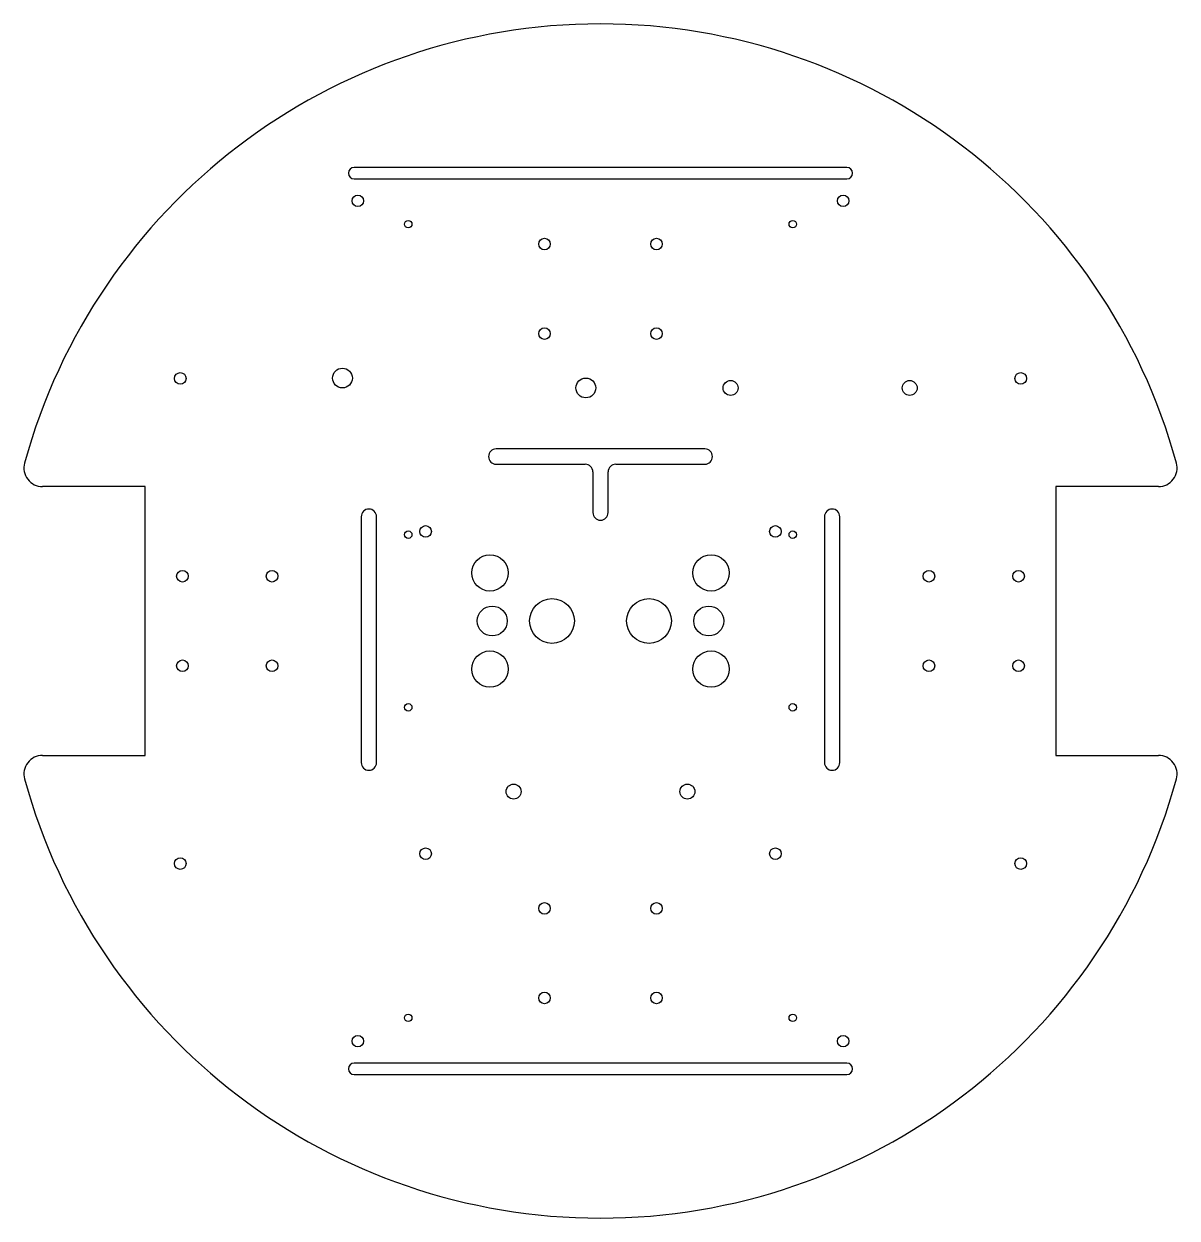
# Model space of a CAD drawing. Header units: millimetres. Extents: x -154 to 154, y -160 to 160.
import ezdxf

# ---------------------------------------------------------------- set-up
doc = ezdxf.new("R2010")
doc.units = ezdxf.units.MM

msp = doc.modelspace()

# ---------------------------------------------------------------- linework, layer by layer
at = {"color": 7, "linetype": 'Continuous', "lineweight": 25}
for p, q in [((-67.5, 120.03), (-67.5, 119.97)), ((66, 121.53), (-66, 121.53)), ((-66, 118.47), (66, 118.47)), ((67.5, 119.97), (67.5, 120.03)), ((27.95, 46.1), (-27.95, 46.1)), ((-27.95, 42), (-4.1, 42)), ((4.1, 42), (27.95, 42)), ((-2.05, 39.95), (-2.05, 29.05)), ((2.05, 29.05), (2.05, 39.95)), ((-122, 36), (-149.48, 36)), ((-122, -36), (-122, 36)), ((149.48, 36), (122, 36)), ((122, 36), (122, -36)), ((-64.1, 27.95), (-64.1, -37.95)), ((-60, -37.95), (-60, 27.95)), ((60, 27.95), (60, -37.95)), ((64.1, -37.95), (64.1, 27.95)), ((-149.48, -36), (-122, -36)), ((122, -36), (149.48, -36)), ((-67.5, -119.97), (-67.5, -120.03)), ((66, -118.47), (-66, -118.47)), ((-66, -121.53), (66, -121.53)), ((67.5, -120.03), (67.5, -119.97))]:
    msp.add_line(p, q, dxfattribs=at)
for centre, radius in [((-65, 112.58), 1.55), ((65, 112.58), 1.55), ((-51.51, 106.34), 1), ((51.51, 106.34), 1), ((-15, 101), 1.55), ((15, 101), 1.55), ((-15, 77), 1.55), ((15, 77), 1.55), ((-69.13, 65.09), 2.65), ((-112.58, 65), 1.55), ((-3.93, 62.44), 2.65), ((34.84, 62.44), 2), ((82.84, 62.44), 2), ((112.58, 65), 1.55), ((-51.51, 23.14), 1), ((-46.86, 24), 1.55), ((46.86, 24), 1.55), ((51.51, 23.14), 1), ((-29.61, 12.89), 4.87), ((29.61, 12.89), 4.87), ((-112, 12), 1.55), ((-88, 12), 1.55), ((88, 12), 1.55), ((112, 12), 1.55), ((-29, 0), 4), ((-13, 0), 6), ((13, 0), 6), ((29, 0), 4), ((-29.61, -12.89), 4.87), ((29.61, -12.89), 4.87), ((-112, -12), 1.55), ((-88, -12), 1.55), ((88, -12), 1.55), ((112, -12), 1.55), ((-51.51, -23.14), 1), ((51.51, -23.14), 1), ((-23.29, -45.7), 2), ((23.29, -45.7), 2), ((-112.58, -65), 1.55), ((-46.86, -62.36), 1.55), ((46.86, -62.36), 1.55), ((112.58, -65), 1.55), ((-15, -77), 1.55), ((15, -77), 1.55), ((-15, -101), 1.55), ((15, -101), 1.55), ((-51.51, -106.34), 1), ((51.51, -106.34), 1), ((-65, -112.58), 1.55), ((65, -112.58), 1.55)]:
    msp.add_circle(centre, radius, dxfattribs=at)
for centre, radius, start, end in [((0, 0), 160, 15.3382, 164.6618), ((-66, 120.03), 1.5, 90, 180), ((-66, 119.97), 1.5, 180, 270), ((66, 120.03), 1.5, 0, 90), ((66, 119.97), 1.5, 270, 0), ((-27.95, 44.05), 2.05, 90, 270), ((27.95, 44.05), 2.05, 270, 90), ((-149.48, 41), 5, 164.6618, 270), ((-4.1, 39.95), 2.05, 0, 90), ((4.1, 39.95), 2.05, 90, 180), ((149.48, 41), 5, 270, 15.3382), ((-62.05, 27.95), 2.05, 0, 180), ((0, 29.05), 2.05, 180, 0), ((62.05, 27.95), 2.05, 0, 180), ((-149.48, -41), 5, 90, 195.3382), ((-62.05, -37.95), 2.05, 180, 0), ((62.05, -37.95), 2.05, 180, 0), ((149.48, -41), 5, 344.6618, 90), ((0, 0), 160, 195.3382, 344.6618), ((-66, -119.97), 1.5, 90, 180), ((-66, -120.03), 1.5, 180, 270), ((66, -119.97), 1.5, 0, 90), ((66, -120.03), 1.5, 270, 0)]:
    msp.add_arc(centre, radius, start, end, dxfattribs=at)

doc.saveas('drawing.dxf')
